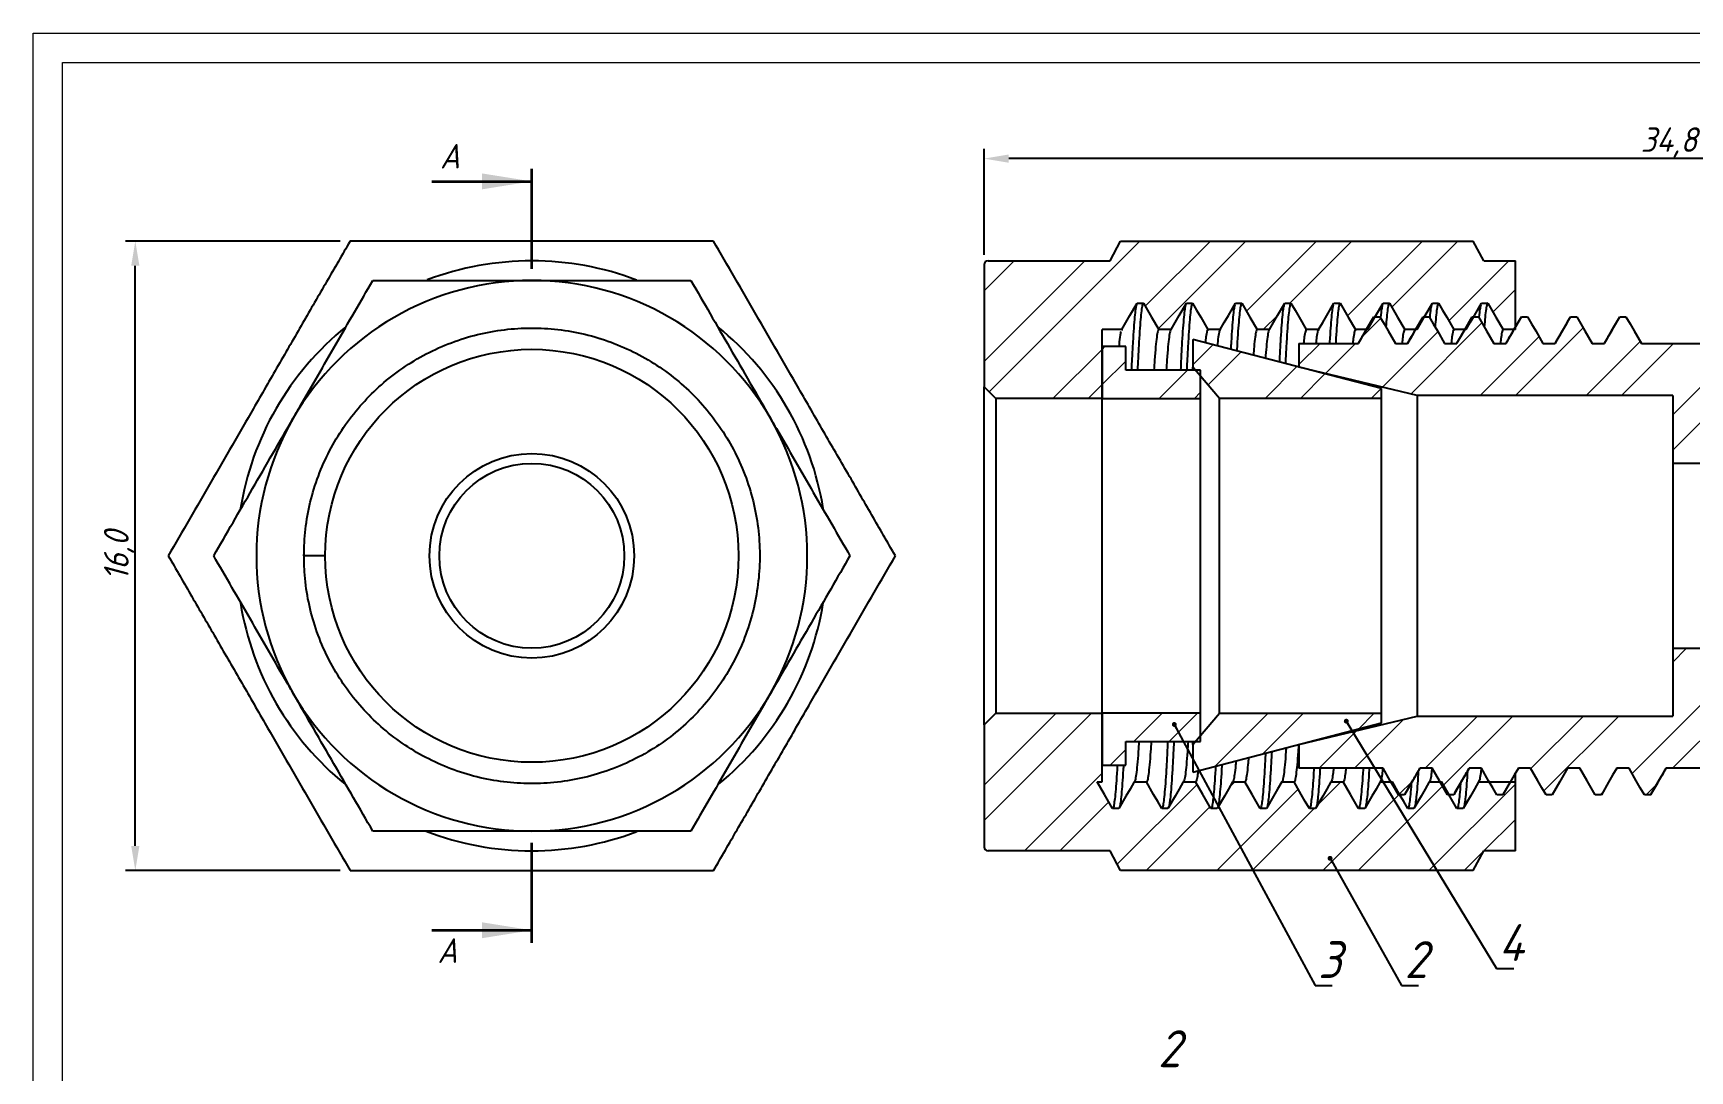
# Model space of a CAD drawing. Header units: millimetres. Extents: x 2776 to 2852, y 654 to 815.
# Drawn here: x 2775.76 to 2817.85, y 680.92 to 707.31 of the extents above; entities that cross this region are included whole.
import ezdxf

# ---------------------------------------------------------------- set-up
doc = ezdxf.new("R2010")
doc.units = ezdxf.units.MM
doc.linetypes.add('PHANTOM', pattern=[12.7, 6.35, -1.27, 1.27, -1.27, 1.27, -1.27])
doc.linetypes.add('SLD-Solid', pattern=[0])
doc.styles.add('GENISO', font='geniso.shx', dxfattribs={"oblique": 15})
doc.dimstyles.new('Scale', dxfattribs={"dimscale": 0.25, "dimtxt": 2.5, "dimasz": 2.5, "dimexe": 1, "dimexo": 1, "dimgap": 0.2, "dimtad": 1, "dimdec": 1, "dimzin": 0, "dimtxsty": 'GENISO', "dimcen": 2.5, "dimclrd": 1, "dimclre": 1, "dimclrt": 7, "dimadec": 0, "dimazin": 0, "dimtfac": 1, "dimtdec": 1, "dimtmove": 0, "dimatfit": 3, "dimfxl": 1, "dimtzin": 0, "dimlwd": -1, "dimlwe": -1, "dimarcsym": 0})
pattern_1 = [(45, (2775.9276, 648.0287), (-1.34704, 1.34704), []), (45, (2776.8256, 648.0287), (-1.34704, 1.34704), [])]

# ---------------------------------------------------------------- blocks, each defined once
blk = doc.blocks.new('*D17')
at = {"color": 1, "transparency": 16777216}
for p, q in [((2799.921, 701.669), (2799.921, 704.368)), ((2834.721, 699.519), (2834.721, 704.368)), ((2834.096, 704.118), (2800.546, 704.118))]:
    blk.add_line(p, q, dxfattribs=at)
for points in [[(2800.546, 704.222), (2800.546, 704.014), (2799.921, 704.118)], [(2834.096, 704.222), (2834.096, 704.014), (2834.721, 704.118)]]:
    blk.add_solid(points, dxfattribs=at)
at = {"layer": 'Defpoints', "color": 0, "transparency": 16777216}
for p in [(2799.921, 704.118), (2799.921, 701.419), (2834.721, 699.269)]:
    blk.add_point(p, dxfattribs=at)
at = {"color": 7, "transparency": 16777216, "insert": (2817.321, 704.528), "char_height": 0.625, "attachment_point": 5, "style": 'GENISO'}
blk.add_mtext('34,8', dxfattribs=at)
blk = doc.blocks.new('*D18')
at = {"color": 1, "transparency": 16777216}
for p, q in [((2783.561, 702.019), (2778.104, 702.019)), ((2778.354, 686.644), (2778.354, 701.394)), ((2783.561, 686.019), (2778.104, 686.019))]:
    blk.add_line(p, q, dxfattribs=at)
for points in [[(2778.25, 701.394), (2778.458, 701.394), (2778.354, 702.019)], [(2778.25, 686.644), (2778.458, 686.644), (2778.354, 686.019)]]:
    blk.add_solid(points, dxfattribs=at)
at = {"layer": 'Defpoints', "color": 0, "transparency": 16777216}
for p in [(2778.354, 702.019), (2783.811, 702.019), (2783.811, 686.019)]:
    blk.add_point(p, dxfattribs=at)
at = {"color": 7, "transparency": 16777216, "insert": (2777.944, 694.019), "char_height": 0.625, "attachment_point": 5, "rotation": 90, "style": 'GENISO'}
blk.add_mtext('16,0', dxfattribs=at)

msp = doc.modelspace()

# ---------------------------------------------------------------- hatches: boundary and pattern name
at = {"linetype": 'Continuous', "lineweight": 18}
h = msp.add_hatch(dxfattribs=at)
h.set_pattern_fill('ANSI32', color=256, scale=0.2, style=0)
h.set_pattern_definition(pattern_1)
edge = h.paths.add_edge_path(flags=0)
edge.add_line((2810.921, 699.769), (2811.311, 700.446))
edge.add_line((2811.311, 700.446), (2811.468, 700.446))
edge.add_line((2811.468, 700.446), (2811.858, 699.769))
edge.add_line((2811.858, 699.769), (2812.171, 699.769))
edge.add_line((2812.171, 699.769), (2812.561, 700.446))
edge.add_line((2812.561, 700.446), (2812.718, 700.446))
edge.add_line((2812.718, 700.446), (2813.108, 699.769))
edge.add_line((2813.108, 699.769), (2813.421, 699.769))
edge.add_line((2813.421, 699.769), (2813.421, 701.519))
edge.add_line((2813.421, 701.519), (2812.621, 701.519))
edge.add_line((2812.621, 701.519), (2812.35, 702.019))
edge.add_line((2812.35, 702.019), (2803.391, 702.019))
edge.add_line((2803.391, 702.019), (2803.121, 701.519))
edge.add_line((2803.121, 701.519), (2800.021, 701.519))
edge.add_arc((2800.021, 701.419), 0.1, 90, 180)
edge.add_line((2799.921, 701.419), (2799.921, 698.319))
edge.add_line((2799.921, 698.319), (2800.221, 698.019))
edge.add_line((2800.221, 698.019), (2802.921, 698.019))
edge.add_line((2802.921, 698.019), (2802.921, 699.769))
edge.add_line((2802.921, 699.769), (2803.421, 699.769))
edge.add_line((2803.421, 699.769), (2803.811, 700.446))
edge.add_line((2803.811, 700.446), (2803.968, 700.446))
edge.add_line((2803.968, 700.446), (2804.358, 699.769))
edge.add_line((2804.358, 699.769), (2804.671, 699.769))
edge.add_line((2804.671, 699.769), (2805.061, 700.446))
edge.add_line((2805.061, 700.446), (2805.218, 700.446))
edge.add_line((2805.218, 700.446), (2805.608, 699.769))
edge.add_line((2805.608, 699.769), (2805.921, 699.769))
edge.add_line((2805.921, 699.769), (2806.311, 700.446))
edge.add_line((2806.311, 700.446), (2806.468, 700.446))
edge.add_line((2806.468, 700.446), (2806.858, 699.769))
edge.add_line((2806.858, 699.769), (2807.171, 699.769))
edge.add_line((2807.171, 699.769), (2807.561, 700.446))
edge.add_line((2807.561, 700.446), (2807.718, 700.446))
edge.add_line((2807.718, 700.446), (2808.108, 699.769))
edge.add_line((2808.108, 699.769), (2808.421, 699.769))
edge.add_line((2808.421, 699.769), (2808.811, 700.446))
edge.add_line((2808.811, 700.446), (2808.968, 700.446))
edge.add_line((2808.968, 700.446), (2809.358, 699.769))
edge.add_line((2809.358, 699.769), (2809.671, 699.769))
edge.add_line((2809.671, 699.769), (2810.061, 700.446))
edge.add_line((2810.061, 700.446), (2810.218, 700.446))
edge.add_line((2810.218, 700.446), (2810.608, 699.769))
edge.add_line((2810.608, 699.769), (2810.921, 699.769))
h = msp.add_hatch(dxfattribs=at)
h.set_pattern_fill('ANSI32', color=256, scale=0.2, style=0)
h.set_pattern_definition(pattern_1)
h.paths.add_polyline_path([(2826.721, 699.269), (2825.221, 699.269), (2825.221, 701.019), (2818.921, 701.019), (2818.921, 699.419), (2816.621, 699.419), (2816.23, 700.096), (2816.074, 700.096), (2815.683, 699.419), (2815.371, 699.419), (2814.98, 700.096), (2814.824, 700.096), (2814.433, 699.419), (2814.121, 699.419), (2813.73, 700.096), (2813.574, 700.096), (2813.183, 699.419), (2812.871, 699.419), (2812.48, 700.096), (2812.324, 700.096), (2811.933, 699.419), (2811.621, 699.419), (2811.23, 700.096), (2811.074, 700.096), (2810.683, 699.419), (2810.371, 699.419), (2809.98, 700.096), (2809.824, 700.096), (2809.433, 699.419), (2807.921, 699.419), (2807.921, 698.819), (2810.921, 698.094), (2817.421, 698.094), (2817.421, 696.369), (2834.471, 696.369), (2834.721, 696.619), (2834.721, 699.269), (2834.471, 699.269), (2834.158, 699.81), (2834.033, 699.81), (2833.721, 699.269), (2833.471, 699.269), (2833.158, 699.81), (2833.033, 699.81), (2832.721, 699.269), (2832.471, 699.269), (2832.158, 699.81), (2832.033, 699.81), (2831.721, 699.269), (2831.471, 699.269), (2831.158, 699.81), (2831.033, 699.81), (2830.721, 699.269), (2830.471, 699.269), (2830.158, 699.81), (2830.033, 699.81), (2829.721, 699.269), (2829.471, 699.269), (2829.158, 699.81), (2829.033, 699.81), (2828.721, 699.269), (2828.471, 699.269), (2828.158, 699.81), (2828.033, 699.81), (2827.721, 699.269), (2827.471, 699.269), (2827.158, 699.81), (2827.033, 699.81)], flags=0)
h = msp.add_hatch(dxfattribs=at)
h.set_pattern_fill('ANSI32', color=256, scale=0.2, style=0)
h.set_pattern_definition(pattern_1)
h.paths.add_polyline_path([(2802.921, 699.339), (2802.921, 698.019), (2805.421, 698.019), (2805.421, 698.739), (2803.521, 698.739), (2803.521, 699.339)], flags=0)
h = msp.add_hatch(dxfattribs=at)
h.set_pattern_fill('ANSI32', color=256, scale=0.2, style=0)
h.set_pattern_definition(pattern_1)
h.paths.add_polyline_path([(2805.899, 698.019), (2810.021, 698.019), (2810.021, 698.269), (2805.221, 699.519), (2805.221, 698.813)], flags=0)
h = msp.add_hatch(dxfattribs=at)
h.set_pattern_fill('ANSI32', color=256, scale=0.2, style=0)
h.set_pattern_definition(pattern_1)
h.paths.add_polyline_path([(2818.921, 687.019), (2825.221, 687.019), (2825.221, 688.769), (2827.221, 688.769), (2827.533, 688.228), (2827.658, 688.228), (2827.971, 688.769), (2828.221, 688.769), (2828.533, 688.228), (2828.658, 688.228), (2828.971, 688.769), (2829.221, 688.769), (2829.533, 688.228), (2829.658, 688.228), (2829.971, 688.769), (2830.221, 688.769), (2830.533, 688.228), (2830.658, 688.228), (2830.971, 688.769), (2831.221, 688.769), (2831.533, 688.228), (2831.658, 688.228), (2831.971, 688.769), (2832.221, 688.769), (2832.533, 688.228), (2832.658, 688.228), (2832.971, 688.769), (2833.221, 688.769), (2833.533, 688.228), (2833.658, 688.228), (2833.971, 688.769), (2834.721, 688.769), (2834.721, 691.419), (2834.471, 691.669), (2817.421, 691.669), (2817.421, 689.944), (2810.921, 689.944), (2807.921, 689.219), (2807.921, 688.619), (2810.058, 688.619), (2810.449, 687.943), (2810.605, 687.943), (2810.996, 688.619), (2811.308, 688.619), (2811.699, 687.943), (2811.855, 687.943), (2812.246, 688.619), (2812.558, 688.619), (2812.949, 687.943), (2813.105, 687.943), (2813.496, 688.619), (2813.808, 688.619), (2814.199, 687.943), (2814.355, 687.943), (2814.746, 688.619), (2815.058, 688.619), (2815.449, 687.943), (2815.605, 687.943), (2815.996, 688.619), (2816.308, 688.619), (2816.699, 687.943), (2816.855, 687.943), (2817.246, 688.619), (2818.921, 688.619)], flags=0)
h = msp.add_hatch(dxfattribs=at)
h.set_pattern_fill('ANSI32', color=256, scale=0.2, style=0)
h.set_pattern_definition(pattern_1)
edge = h.paths.add_edge_path(flags=0)
edge.add_line((2810.843, 687.593), (2810.686, 687.593))
edge.add_line((2810.686, 687.593), (2810.296, 688.269))
edge.add_line((2810.296, 688.269), (2809.983, 688.269))
edge.add_line((2809.983, 688.269), (2809.593, 687.593))
edge.add_line((2809.593, 687.593), (2809.436, 687.593))
edge.add_line((2809.436, 687.593), (2809.046, 688.269))
edge.add_line((2809.046, 688.269), (2808.733, 688.269))
edge.add_line((2808.733, 688.269), (2808.343, 687.593))
edge.add_line((2808.343, 687.593), (2808.186, 687.593))
edge.add_line((2808.186, 687.593), (2807.796, 688.269))
edge.add_line((2807.796, 688.269), (2807.483, 688.269))
edge.add_line((2807.483, 688.269), (2807.093, 687.593))
edge.add_line((2807.093, 687.593), (2806.936, 687.593))
edge.add_line((2806.936, 687.593), (2806.546, 688.269))
edge.add_line((2806.546, 688.269), (2806.233, 688.269))
edge.add_line((2806.233, 688.269), (2805.843, 687.593))
edge.add_line((2805.843, 687.593), (2805.686, 687.593))
edge.add_line((2805.686, 687.593), (2805.296, 688.269))
edge.add_line((2805.296, 688.269), (2804.983, 688.269))
edge.add_line((2804.983, 688.269), (2804.593, 687.593))
edge.add_line((2804.593, 687.593), (2804.436, 687.593))
edge.add_line((2804.436, 687.593), (2804.046, 688.269))
edge.add_line((2804.046, 688.269), (2803.733, 688.269))
edge.add_line((2803.733, 688.269), (2803.343, 687.593))
edge.add_line((2803.343, 687.593), (2803.186, 687.593))
edge.add_line((2803.186, 687.593), (2802.796, 688.269))
edge.add_line((2802.796, 688.269), (2802.921, 688.269))
edge.add_line((2802.921, 688.269), (2802.921, 690.019))
edge.add_line((2802.921, 690.019), (2800.221, 690.019))
edge.add_line((2800.221, 690.019), (2799.921, 689.719))
edge.add_line((2799.921, 689.719), (2799.921, 686.619))
edge.add_arc((2800.021, 686.619), 0.1, 180, 270)
edge.add_line((2800.021, 686.519), (2803.121, 686.519))
edge.add_line((2803.121, 686.519), (2803.391, 686.019))
edge.add_line((2803.391, 686.019), (2812.35, 686.019))
edge.add_line((2812.35, 686.019), (2812.621, 686.519))
edge.add_line((2812.621, 686.519), (2813.421, 686.519))
edge.add_line((2813.421, 686.519), (2813.421, 688.269))
edge.add_line((2813.421, 688.269), (2812.483, 688.269))
edge.add_line((2812.483, 688.269), (2812.093, 687.593))
edge.add_line((2812.093, 687.593), (2811.936, 687.593))
edge.add_line((2811.936, 687.593), (2811.546, 688.269))
edge.add_line((2811.546, 688.269), (2811.233, 688.269))
edge.add_line((2811.233, 688.269), (2810.843, 687.593))
h = msp.add_hatch(dxfattribs=at)
h.set_pattern_fill('ANSI32', color=256, scale=0.2, style=0)
h.set_pattern_definition(pattern_1)
h.paths.add_polyline_path([(2805.421, 689.299), (2805.421, 690.019), (2802.921, 690.019), (2802.921, 688.699), (2803.521, 688.699), (2803.521, 689.299)], flags=0)
h = msp.add_hatch(dxfattribs=at)
h.set_pattern_fill('ANSI32', color=256, scale=0.2, style=0)
h.set_pattern_definition(pattern_1)
h.paths.add_polyline_path([(2805.221, 688.519), (2810.021, 689.769), (2810.021, 690.019), (2805.899, 690.019), (2805.221, 689.226)], flags=0)

# ---------------------------------------------------------------- linework, layer by layer
at = {"linetype": 'PHANTOM', "lineweight": 35}
for p, q in [((2788.429, 701.317), (2788.429, 703.857)), ((2788.429, 684.182), (2788.429, 686.723))]:
    msp.add_line(p, q, dxfattribs=at)
at = {"linetype": 'Continuous', "lineweight": 35}
for p, q in [((2785.889, 703.539), (2788.429, 703.539)), ((2785.889, 684.499), (2788.429, 684.499))]:
    msp.add_line(p, q, dxfattribs=at)
at = {"linetype": 'Continuous', "lineweight": 25}
for p, q in [((2803.121, 701.519), (2803.391, 702.019)), ((2803.391, 702.019), (2812.35, 702.019)), ((2812.621, 701.519), (2812.35, 702.019)), ((2799.921, 701.419), (2799.921, 698.319)), ((2800.021, 701.519), (2803.121, 701.519)), ((2812.621, 701.519), (2813.421, 701.519)), ((2813.421, 699.769), (2813.421, 701.519)), ((2803.811, 700.446), (2803.968, 700.446)), ((2805.061, 700.446), (2805.218, 700.446)), ((2806.311, 700.446), (2806.468, 700.446)), ((2807.561, 700.446), (2807.718, 700.446)), ((2808.811, 700.446), (2808.968, 700.446)), ((2809.824, 700.096), (2809.98, 700.096)), ((2810.061, 700.446), (2810.218, 700.446)), ((2811.074, 700.096), (2811.23, 700.096)), ((2811.311, 700.446), (2811.468, 700.446)), ((2812.324, 700.096), (2812.48, 700.096)), ((2812.561, 700.446), (2812.718, 700.446)), ((2813.564, 700.087), (2813.421, 699.84)), ((2813.564, 700.086), (2813.574, 700.096)), ((2813.574, 700.096), (2813.73, 700.096)), ((2814.824, 700.096), (2814.98, 700.096)), ((2816.064, 700.081), (2816.074, 700.096)), ((2816.074, 700.096), (2816.23, 700.096)), ((2803.421, 699.769), (2802.921, 699.769)), ((2802.921, 698.019), (2802.921, 699.769)), ((2803.421, 699.769), (2803.41, 699.748)), ((2804.671, 699.769), (2804.358, 699.769)), ((2805.921, 699.769), (2805.608, 699.769)), ((2807.171, 699.769), (2806.858, 699.769)), ((2808.421, 699.769), (2808.108, 699.769)), ((2809.671, 699.769), (2809.358, 699.769)), ((2810.921, 699.769), (2810.608, 699.769)), ((2812.171, 699.769), (2811.858, 699.769)), ((2813.421, 699.769), (2813.108, 699.769)), ((2790.153, 699.544), (2790.219, 699.527)), ((2803.521, 699.339), (2802.921, 699.339)), ((2802.921, 699.339), (2802.921, 698.019)), ((2803.521, 698.739), (2803.521, 699.339)), ((2810.021, 698.269), (2805.221, 699.519)), ((2805.221, 699.519), (2805.221, 698.813)), ((2807.921, 699.419), (2807.921, 698.819)), ((2807.921, 699.419), (2809.433, 699.419)), ((2810.371, 699.419), (2810.683, 699.419)), ((2811.621, 699.419), (2811.933, 699.419)), ((2812.871, 699.419), (2813.183, 699.419)), ((2814.121, 699.419), (2814.433, 699.419)), ((2815.371, 699.419), (2815.683, 699.419)), ((2816.621, 699.419), (2818.921, 699.419)), ((2805.899, 698.019), (2805.221, 698.813)), ((2805.221, 698.739), (2805.221, 698.813)), ((2810.921, 698.094), (2807.921, 698.819)), ((2807.921, 698.819), (2807.921, 698.816)), ((2805.421, 698.739), (2803.521, 698.739)), ((2805.421, 698.019), (2805.421, 698.739)), ((2799.921, 698.319), (2800.221, 698.019)), ((2799.921, 689.719), (2799.921, 698.319)), ((2802.921, 698.019), (2800.221, 698.019)), ((2800.221, 698.019), (2800.221, 690.019)), ((2802.921, 698.019), (2805.421, 698.019)), ((2802.921, 690.019), (2802.921, 698.019)), ((2805.421, 690.019), (2805.421, 698.019)), ((2805.899, 690.019), (2805.899, 698.019)), ((2810.021, 698.019), (2805.899, 698.019)), ((2810.021, 698.019), (2810.021, 698.269)), ((2810.021, 690.019), (2810.021, 698.019)), ((2817.421, 698.094), (2810.921, 698.094)), ((2810.921, 698.094), (2810.921, 689.944)), ((2817.421, 698.094), (2817.421, 696.369)), ((2834.471, 696.369), (2817.421, 696.369)), ((2817.421, 696.369), (2817.421, 691.669)), ((2783.179, 694.019), (2782.638, 694.019)), ((2817.421, 691.669), (2817.421, 689.944)), ((2817.421, 691.669), (2834.471, 691.669)), ((2800.221, 690.019), (2799.921, 689.719)), ((2800.221, 690.019), (2802.921, 690.019)), ((2805.421, 690.019), (2802.921, 690.019)), ((2802.921, 690.019), (2802.921, 688.699)), ((2802.921, 688.269), (2802.921, 690.019)), ((2805.221, 689.226), (2805.899, 690.019)), ((2805.421, 689.299), (2805.421, 690.019)), ((2805.899, 690.019), (2810.021, 690.019)), ((2810.021, 689.769), (2810.021, 690.019)), ((2799.921, 689.719), (2799.921, 686.619)), ((2805.221, 688.519), (2810.021, 689.769)), ((2807.921, 689.219), (2810.921, 689.944)), ((2810.921, 689.944), (2817.421, 689.944)), ((2803.521, 689.299), (2805.421, 689.299)), ((2803.521, 688.699), (2803.521, 689.299)), ((2805.221, 689.226), (2805.221, 689.299)), ((2805.221, 689.226), (2805.221, 688.519)), ((2807.921, 689.222), (2807.921, 689.219)), ((2807.921, 689.219), (2807.921, 688.619)), ((2802.921, 688.699), (2803.521, 688.699)), ((2810.058, 688.619), (2807.921, 688.619)), ((2811.308, 688.619), (2810.996, 688.619)), ((2812.558, 688.619), (2812.246, 688.619)), ((2813.421, 688.269), (2813.421, 688.489)), ((2813.808, 688.619), (2813.496, 688.619)), ((2815.058, 688.619), (2814.746, 688.619)), ((2816.308, 688.619), (2815.996, 688.619)), ((2818.921, 688.619), (2817.246, 688.619)), ((2802.796, 688.269), (2802.921, 688.269)), ((2803.733, 688.269), (2804.046, 688.269)), ((2804.983, 688.269), (2805.296, 688.269)), ((2806.233, 688.269), (2806.546, 688.269)), ((2807.483, 688.269), (2807.796, 688.269)), ((2808.733, 688.269), (2809.046, 688.269)), ((2809.983, 688.269), (2810.296, 688.269)), ((2810.605, 687.943), (2810.449, 687.943)), ((2811.233, 688.269), (2811.546, 688.269)), ((2811.855, 687.943), (2811.699, 687.943)), ((2812.483, 688.269), (2813.421, 688.269)), ((2813.105, 687.943), (2812.949, 687.943)), ((2813.421, 686.519), (2813.421, 688.269)), ((2814.355, 687.943), (2814.199, 687.943)), ((2815.605, 687.943), (2815.449, 687.943)), ((2815.605, 687.943), (2815.628, 687.988)), ((2816.855, 687.943), (2816.699, 687.943)), ((2816.855, 687.943), (2816.865, 687.952)), ((2803.343, 687.593), (2803.186, 687.593)), ((2804.593, 687.593), (2804.436, 687.593)), ((2805.843, 687.593), (2805.686, 687.593)), ((2807.093, 687.593), (2806.936, 687.593)), ((2808.343, 687.593), (2808.186, 687.593)), ((2809.593, 687.593), (2809.436, 687.593)), ((2810.843, 687.593), (2810.686, 687.593)), ((2812.093, 687.593), (2811.936, 687.593)), ((2803.121, 686.519), (2800.021, 686.519)), ((2803.391, 686.019), (2803.121, 686.519)), ((2812.35, 686.019), (2812.621, 686.519)), ((2813.421, 686.519), (2812.621, 686.519)), ((2812.35, 686.019), (2803.391, 686.019))]:
    msp.add_line(p, q, dxfattribs=at)
at = {"linetype": 'SLD-Solid', "lineweight": 15}
for points in [[(2775.757, 707.309), (2852.216, 707.309), (2852.216, 653.9), (2775.757, 653.9)], [(2776.507, 706.559), (2851.466, 706.559), (2851.466, 654.65), (2776.507, 654.65)]]:
    msp.add_lwpolyline(points, close=True, dxfattribs=at)
at = {"linetype": 'Continuous', "lineweight": 25, "flags": 128}
for points in [[(2803.421, 699.769), (2803.525, 699.949), (2803.628, 700.129), (2803.811, 700.446)], [(2803.968, 700.446), (2804.071, 700.266), (2804.175, 700.086), (2804.358, 699.769)], [(2804.671, 699.769), (2804.775, 699.949), (2804.878, 700.129), (2805.061, 700.446)], [(2805.218, 700.446), (2805.321, 700.266), (2805.425, 700.086), (2805.608, 699.769)], [(2805.921, 699.769), (2806.025, 699.949), (2806.128, 700.129), (2806.311, 700.446)], [(2806.468, 700.446), (2806.571, 700.266), (2806.675, 700.086), (2806.858, 699.769)], [(2807.171, 699.769), (2807.275, 699.949), (2807.378, 700.129), (2807.561, 700.446)], [(2807.718, 700.446), (2807.821, 700.266), (2807.925, 700.086), (2808.108, 699.769)], [(2808.421, 699.769), (2808.525, 699.949), (2808.628, 700.129), (2808.811, 700.446)], [(2808.968, 700.446), (2809.071, 700.266), (2809.175, 700.086), (2809.358, 699.769)], [(2809.433, 699.419), (2809.537, 699.599), (2809.641, 699.779), (2809.824, 700.096)], [(2809.671, 699.769), (2809.775, 699.949), (2809.878, 700.129), (2810.061, 700.446)], [(2809.98, 700.096), (2810.084, 699.916), (2810.188, 699.736), (2810.371, 699.419)], [(2810.218, 700.446), (2810.321, 700.266), (2810.425, 700.086), (2810.608, 699.769)], [(2810.683, 699.419), (2810.787, 699.599), (2810.891, 699.779), (2811.074, 700.096)], [(2810.921, 699.769), (2811.025, 699.949), (2811.128, 700.129), (2811.311, 700.446)], [(2811.23, 700.096), (2811.334, 699.916), (2811.438, 699.736), (2811.621, 699.419)], [(2811.468, 700.446), (2811.571, 700.266), (2811.675, 700.086), (2811.858, 699.769)], [(2811.933, 699.419), (2812.037, 699.599), (2812.141, 699.779), (2812.324, 700.096)], [(2812.171, 699.769), (2812.275, 699.949), (2812.378, 700.129), (2812.561, 700.446)], [(2812.48, 700.096), (2812.584, 699.916), (2812.688, 699.736), (2812.871, 699.419)], [(2812.718, 700.446), (2812.821, 700.266), (2812.925, 700.086), (2813.108, 699.769)], [(2813.183, 699.419), (2813.287, 699.599), (2813.391, 699.779), (2813.574, 700.096)], [(2813.73, 700.096), (2813.834, 699.916), (2813.938, 699.736), (2814.121, 699.419)], [(2814.433, 699.419), (2814.537, 699.599), (2814.641, 699.779), (2814.824, 700.096)], [(2814.98, 700.096), (2815.084, 699.916), (2815.188, 699.736), (2815.371, 699.419)], [(2815.683, 699.419), (2815.787, 699.599), (2815.891, 699.779), (2816.074, 700.096)], [(2816.23, 700.096), (2816.334, 699.916), (2816.438, 699.736), (2816.621, 699.419)], [(2810.449, 687.943), (2810.345, 688.122), (2810.241, 688.302), (2810.058, 688.619)], [(2810.996, 688.619), (2810.892, 688.439), (2810.788, 688.26), (2810.605, 687.943)], [(2811.699, 687.943), (2811.595, 688.122), (2811.491, 688.302), (2811.308, 688.619)], [(2812.246, 688.619), (2812.142, 688.439), (2812.038, 688.26), (2811.855, 687.943)], [(2812.949, 687.943), (2812.845, 688.122), (2812.741, 688.302), (2812.558, 688.619)], [(2813.496, 688.619), (2813.392, 688.439), (2813.288, 688.26), (2813.105, 687.943)], [(2814.199, 687.943), (2814.095, 688.122), (2813.991, 688.302), (2813.808, 688.619)], [(2814.746, 688.619), (2814.642, 688.439), (2814.538, 688.26), (2814.355, 687.943)], [(2815.449, 687.943), (2815.345, 688.122), (2815.241, 688.302), (2815.058, 688.619)], [(2815.996, 688.619), (2815.892, 688.439), (2815.788, 688.26), (2815.605, 687.943)], [(2816.699, 687.943), (2816.595, 688.122), (2816.491, 688.302), (2816.308, 688.619)], [(2817.246, 688.619), (2817.142, 688.439), (2817.038, 688.26), (2816.855, 687.943)], [(2803.186, 687.593), (2803.083, 687.772), (2802.979, 687.952), (2802.796, 688.269)], [(2803.733, 688.269), (2803.63, 688.089), (2803.526, 687.91), (2803.343, 687.593)], [(2804.436, 687.593), (2804.333, 687.772), (2804.229, 687.952), (2804.046, 688.269)], [(2804.983, 688.269), (2804.88, 688.089), (2804.776, 687.91), (2804.593, 687.593)], [(2805.686, 687.593), (2805.583, 687.772), (2805.479, 687.952), (2805.296, 688.269)], [(2806.233, 688.269), (2806.13, 688.089), (2806.026, 687.91), (2805.843, 687.593)], [(2806.936, 687.593), (2806.833, 687.772), (2806.729, 687.952), (2806.546, 688.269)], [(2807.483, 688.269), (2807.38, 688.089), (2807.276, 687.91), (2807.093, 687.593)], [(2808.186, 687.593), (2808.083, 687.772), (2807.979, 687.952), (2807.796, 688.269)], [(2808.733, 688.269), (2808.63, 688.089), (2808.526, 687.91), (2808.343, 687.593)], [(2809.436, 687.593), (2809.333, 687.772), (2809.229, 687.952), (2809.046, 688.269)], [(2809.983, 688.269), (2809.88, 688.089), (2809.776, 687.91), (2809.593, 687.593)], [(2810.686, 687.593), (2810.583, 687.772), (2810.479, 687.952), (2810.296, 688.269)], [(2811.233, 688.269), (2811.13, 688.089), (2811.026, 687.91), (2810.843, 687.593)], [(2811.936, 687.593), (2811.833, 687.772), (2811.729, 687.952), (2811.546, 688.269)], [(2812.483, 688.269), (2812.38, 688.089), (2812.276, 687.91), (2812.093, 687.593)]]:
    msp.add_lwpolyline(points, dxfattribs=at)
at = {"linetype": 'Continuous', "lineweight": 25}
for radius in [5.25, 2.6, 2.35]:
    msp.add_circle((2788.429, 694.019), radius, dxfattribs=at)
for centre, radius, start, end in [((2788.429, 694.019), 7.5, 69.2, 110.7498), ((2800.021, 701.419), 0.1, 90, 180), ((2788.429, 694.019), 7, 90, 150), ((2788.429, 694.019), 7, 30, 90), ((2788.429, 694.019), 7.5, 129.0687, 171.0254), ((2788.429, 694.019), 7.5, 9.2014, 50.9022), ((2788.429, 694.019), 7, 150, 210), ((2788.429, 694.019), 7, 330, 30), ((2788.429, 694.019), 7.5, 189.2486, 230.7705), ((2788.429, 694.019), 7.5, 309.2333, 350.8492), ((2788.429, 694.019), 7, 210, 270), ((2788.429, 694.019), 7, 270, 330), ((2788.429, 694.019), 7.5, 249.0352, 290.8482), ((2800.021, 686.619), 0.1, 180, 270)]:
    msp.add_arc(centre, radius, start, end, dxfattribs=at)
for points, knots in [([(2783.811, 702.019), (2783.612, 701.675), (2783.214, 700.986), (2782.604, 699.93), (2781.984, 698.855), (2781.384, 697.816), (2780.812, 696.825), (2780.269, 695.885), (2779.728, 694.947), (2779.371, 694.329), (2779.192, 694.019)], [0, 0, 0, 0, 0.131309, 0.263069, 0.396695, 0.531196, 0.647159, 0.763693, 0.881668, 1, 1, 1, 1]), ([(2793.048, 702.019), (2792.772, 702.019), (2792.219, 702.019), (2791.378, 702.019), (2790.527, 702.019), (2789.571, 702.019), (2788.51, 702.019), (2787.341, 702.019), (2786.17, 702.019), (2784.987, 702.019), (2784.207, 702.019), (2783.811, 702.019)], [0, 0, 0, 0, 0.09154, 0.183073, 0.275323, 0.367566, 0.491445, 0.615323, 0.742046, 0.868797, 1, 1, 1, 1]), ([(2797.667, 694.019), (2797.468, 694.363), (2797.071, 695.052), (2796.461, 696.108), (2795.84, 697.183), (2795.24, 698.222), (2794.668, 699.213), (2794.125, 700.153), (2793.584, 701.091), (2793.227, 701.709), (2793.048, 702.019)], [0, 0, 0, 0, 0.131309, 0.263069, 0.396695, 0.531196, 0.647159, 0.763693, 0.881668, 1, 1, 1, 1]), ([(2782.367, 697.519), (2782.419, 697.608), (2782.626, 697.968), (2782.991, 698.599), (2783.459, 699.411), (2783.926, 700.22), (2784.234, 700.752), (2784.388, 701.019)], [0, 0, 0, 0, 0.074988, 0.303354, 0.533056, 0.766117, 1, 1, 1, 1]), ([(2784.388, 701.019), (2784.625, 701.019), (2785.101, 701.019), (2785.826, 701.019), (2786.561, 701.019), (2787.429, 701.019), (2788.054, 701.019), (2788.429, 701.019)], [0, 0, 0, 0, 0.180583, 0.361479, 0.543586, 0.726243, 1, 1, 1, 1]), ([(2788.429, 701.019), (2788.681, 701.019), (2789.186, 701.019), (2789.943, 701.019), (2790.698, 701.019), (2791.545, 701.019), (2792.131, 701.019), (2792.471, 701.019)], [0, 0, 0, 0, 0.183856, 0.368457, 0.555085, 0.742276, 1, 1, 1, 1]), ([(2792.471, 701.019), (2792.634, 700.737), (2792.96, 700.173), (2793.461, 699.305), (2793.972, 698.419), (2794.318, 697.82), (2794.492, 697.519)], [0, 0, 0, 0, 0.2470671, 0.4950148, 0.746633, 1, 1, 1, 1]), ([(2803.802, 700.427), (2803.798, 700.422), (2803.787, 700.408), (2803.768, 700.297), (2803.745, 700.1), (2803.722, 699.82), (2803.699, 699.466), (2803.679, 699.105), (2803.668, 698.84), (2803.663, 698.739)], [0, 0, 0, 0, 0.084572, 0.246567, 0.410127, 0.574214, 0.737773, 0.899769, 1, 1, 1, 1]), ([(2803.968, 700.446), (2803.961, 700.438), (2803.947, 700.423), (2803.924, 700.299), (2803.901, 700.099), (2803.878, 699.82), (2803.855, 699.466), (2803.835, 699.105), (2803.824, 698.84), (2803.819, 698.739)], [0, 0, 0, 0, 0.148346, 0.299055, 0.45122, 0.603877, 0.756041, 0.906752, 1, 1, 1, 1]), ([(2805.039, 700.398), (2805.032, 700.366), (2805.017, 700.299), (2804.995, 700.098), (2804.972, 699.821), (2804.949, 699.466), (2804.929, 699.105), (2804.918, 698.84), (2804.913, 698.739)], [0, 0, 0, 0, 0.16667, 0.347574, 0.529062, 0.709966, 0.88914, 1, 1, 1, 1]), ([(2805.218, 700.446), (2805.211, 700.438), (2805.197, 700.423), (2805.174, 700.299), (2805.151, 700.099), (2805.128, 699.82), (2805.105, 699.466), (2805.085, 699.105), (2805.074, 698.84), (2805.069, 698.739)], [0, 0, 0, 0, 0.1483456, 0.2990554, 0.4512203, 0.6038766, 0.7560415, 0.9067516, 1, 1, 1, 1]), ([(2806.289, 700.398), (2806.282, 700.366), (2806.267, 700.299), (2806.245, 700.099), (2806.222, 699.818), (2806.203, 699.538), (2806.192, 699.331), (2806.189, 699.267)], [0, 0, 0, 0, 0.210886, 0.439783, 0.669419, 0.898316, 1, 1, 1, 1]), ([(2806.468, 700.446), (2806.461, 700.438), (2806.447, 700.423), (2806.424, 700.299), (2806.401, 700.1), (2806.378, 699.818), (2806.358, 699.527), (2806.347, 699.305), (2806.343, 699.227)], [0, 0, 0, 0, 0.177001, 0.356822, 0.53838, 0.720524, 0.902082, 1, 1, 1, 1]), ([(2807.539, 700.398), (2807.532, 700.366), (2807.517, 700.299), (2807.495, 700.098), (2807.472, 699.821), (2807.449, 699.464), (2807.432, 699.168), (2807.424, 698.976), (2807.422, 698.946)], [0, 0, 0, 0, 0.180582, 0.376587, 0.573225, 0.769229, 0.96336, 1, 1, 1, 1]), ([(2807.718, 700.446), (2807.711, 700.438), (2807.697, 700.423), (2807.674, 700.299), (2807.651, 700.099), (2807.628, 699.821), (2807.605, 699.464), (2807.588, 699.156), (2807.579, 698.95), (2807.577, 698.906)], [0, 0, 0, 0, 0.156515, 0.315523, 0.476068, 0.63713, 0.797674, 0.956684, 1, 1, 1, 1]), ([(2808.789, 700.398), (2808.782, 700.366), (2808.767, 700.299), (2808.745, 700.099), (2808.722, 699.816), (2808.706, 699.584), (2808.698, 699.431), (2808.697, 699.419)], [0, 0, 0, 0, 0.229841, 0.479312, 0.729588, 0.979059, 1, 1, 1, 1]), ([(2808.968, 700.446), (2808.961, 700.438), (2808.947, 700.423), (2808.924, 700.299), (2808.901, 700.101), (2808.878, 699.815), (2808.862, 699.584), (2808.854, 699.431), (2808.853, 699.419)], [0, 0, 0, 0, 0.192954, 0.388982, 0.586904, 0.785464, 0.983386, 1, 1, 1, 1]), ([(2810.039, 700.398), (2810.032, 700.365), (2810.017, 700.295), (2810.002, 700.175), (2809.994, 700.077), (2809.994, 700.072)], [0, 0, 0, 0, 0.467025, 0.973935, 1, 1, 1, 1]), ([(2810.218, 700.446), (2810.211, 700.438), (2810.197, 700.423), (2810.174, 700.298), (2810.152, 700.11), (2810.137, 699.924), (2810.13, 699.836)], [0, 0, 0, 0, 0.252133, 0.508284, 0.766908, 1, 1, 1, 1]), ([(2811.289, 700.398), (2811.282, 700.365), (2811.267, 700.295), (2811.252, 700.175), (2811.244, 700.077), (2811.244, 700.072)], [0, 0, 0, 0, 0.4670248, 0.9739351, 1, 1, 1, 1]), ([(2811.468, 700.446), (2811.461, 700.438), (2811.447, 700.423), (2811.424, 700.298), (2811.402, 700.11), (2811.387, 699.924), (2811.38, 699.836)], [0, 0, 0, 0, 0.252133, 0.508284, 0.766908, 1, 1, 1, 1]), ([(2812.539, 700.398), (2812.532, 700.365), (2812.517, 700.295), (2812.502, 700.175), (2812.494, 700.077), (2812.494, 700.072)], [0, 0, 0, 0, 0.467025, 0.973935, 1, 1, 1, 1]), ([(2812.718, 700.446), (2812.711, 700.438), (2812.697, 700.423), (2812.674, 700.298), (2812.652, 700.11), (2812.637, 699.924), (2812.63, 699.836)], [0, 0, 0, 0, 0.252133, 0.508284, 0.766908, 1, 1, 1, 1]), ([(2814.814, 700.087), (2814.748, 699.974), (2814.62, 699.751), (2814.491, 699.529), (2814.428, 699.419)], [0, 0, 0, 0, 0.507547, 1, 1, 1, 1]), ([(2816.064, 700.087), (2815.998, 699.974), (2815.87, 699.751), (2815.741, 699.529), (2815.678, 699.419)], [0, 0, 0, 0, 0.507547, 1, 1, 1, 1]), ([(2782.638, 694.019), (2782.646, 694.246), (2782.661, 694.704), (2782.788, 695.385), (2782.992, 696.053), (2783.277, 696.693), (2783.634, 697.291), (2784.056, 697.835), (2784.536, 698.324), (2785.072, 698.755), (2785.663, 699.123), (2786.297, 699.419), (2786.961, 699.636), (2787.642, 699.77), (2788.326, 699.823), (2789.012, 699.795), (2789.694, 699.685), (2790.364, 699.492), (2791.009, 699.22), (2791.614, 698.873), (2792.167, 698.46), (2792.665, 697.989), (2793.104, 697.46), (2793.482, 696.878), (2793.789, 696.249), (2794.019, 695.588), (2794.166, 694.91), (2794.23, 694.225), (2794.214, 693.54), (2794.117, 692.857), (2793.937, 692.184), (2793.676, 691.534), (2793.34, 690.922), (2792.936, 690.361), (2792.473, 689.855), (2791.954, 689.406), (2791.379, 689.019), (2790.756, 688.701), (2790.1, 688.459), (2789.422, 688.3), (2788.739, 688.223), (2788.053, 688.227), (2787.37, 688.312), (2786.694, 688.479), (2786.04, 688.728), (2785.422, 689.054), (2784.852, 689.448), (2784.338, 689.902), (2783.88, 690.413), (2783.483, 690.98), (2783.154, 691.596), (2782.9, 692.248), (2782.73, 692.923), (2782.64, 693.562), (2782.644, 693.972), (2782.646, 694.153)], [0, 0, 0, 0, 0.018652, 0.037613, 0.056752, 0.075932, 0.095011, 0.113857, 0.132419, 0.151217, 0.17027, 0.189444, 0.208598, 0.227594, 0.246301, 0.264906, 0.283828, 0.302949, 0.322131, 0.341235, 0.360124, 0.378702, 0.397452, 0.416475, 0.435639, 0.454805, 0.473833, 0.492592, 0.511166, 0.530048, 0.549147, 0.568329, 0.587454, 0.606383, 0.624995, 0.643693, 0.662683, 0.681835, 0.701009, 0.720067, 0.738874, 0.757435, 0.776272, 0.795347, 0.814526, 0.833668, 0.852635, 0.871297, 0.88994, 0.908895, 0.928031, 0.947211, 0.966295, 0.985148, 1, 1, 1, 1]), ([(2803.397, 699.723), (2803.397, 699.722), (2803.388, 699.706), (2803.37, 699.591), (2803.352, 699.422), (2803.344, 699.339)], [0, 0, 0, 0, 0.016778, 0.514115, 1, 1, 1, 1]), ([(2804.358, 699.769), (2804.35, 699.76), (2804.334, 699.741), (2804.307, 699.59), (2804.28, 699.345), (2804.257, 699.061), (2804.243, 698.827), (2804.237, 698.739)], [0, 0, 0, 0, 0.213296, 0.430303, 0.649214, 0.868126, 1, 1, 1, 1]), ([(2804.671, 699.769), (2804.663, 699.76), (2804.646, 699.741), (2804.62, 699.59), (2804.593, 699.345), (2804.569, 699.061), (2804.555, 698.827), (2804.55, 698.739)], [0, 0, 0, 0, 0.213296, 0.430303, 0.649214, 0.868126, 1, 1, 1, 1]), ([(2805.608, 699.769), (2805.6, 699.759), (2805.584, 699.739), (2805.561, 699.62), (2805.547, 699.485), (2805.542, 699.436)], [0, 0, 0, 0, 0.3837662, 0.7742102, 1, 1, 1, 1]), ([(2805.921, 699.769), (2805.913, 699.759), (2805.896, 699.74), (2805.871, 699.6), (2805.854, 699.435), (2805.846, 699.356)], [0, 0, 0, 0, 0.340313, 0.686548, 1, 1, 1, 1]), ([(2806.858, 699.769), (2806.85, 699.76), (2806.834, 699.742), (2806.807, 699.587), (2806.784, 699.384), (2806.769, 699.192), (2806.763, 699.117)], [0, 0, 0, 0, 0.270619, 0.545946, 0.82369, 1, 1, 1, 1]), ([(2807.171, 699.769), (2807.163, 699.76), (2807.146, 699.742), (2807.12, 699.588), (2807.094, 699.363), (2807.077, 699.141), (2807.069, 699.038)], [0, 0, 0, 0, 0.253936, 0.51229, 0.772911, 1, 1, 1, 1]), ([(2808.108, 699.769), (2808.1, 699.759), (2808.084, 699.739), (2808.06, 699.616), (2808.046, 699.474), (2808.04, 699.419)], [0, 0, 0, 0, 0.373847, 0.754199, 1, 1, 1, 1]), ([(2808.421, 699.769), (2808.413, 699.759), (2808.396, 699.739), (2808.373, 699.616), (2808.358, 699.474), (2808.352, 699.419)], [0, 0, 0, 0, 0.373847, 0.754199, 1, 1, 1, 1]), ([(2809.358, 699.769), (2809.35, 699.759), (2809.334, 699.739), (2809.31, 699.616), (2809.296, 699.474), (2809.29, 699.419)], [0, 0, 0, 0, 0.373847, 0.754199, 1, 1, 1, 1]), ([(2809.624, 699.76), (2809.622, 699.756), (2809.557, 699.642), (2809.491, 699.529), (2809.428, 699.419)], [0, 0, 0, 0, 0.034446, 1, 1, 1, 1]), ([(2810.608, 699.769), (2810.6, 699.759), (2810.584, 699.739), (2810.56, 699.616), (2810.546, 699.474), (2810.54, 699.419)], [0, 0, 0, 0, 0.373847, 0.754199, 1, 1, 1, 1]), ([(2810.874, 699.76), (2810.872, 699.756), (2810.807, 699.642), (2810.741, 699.529), (2810.678, 699.419)], [0, 0, 0, 0, 0.034446, 1, 1, 1, 1]), ([(2811.858, 699.769), (2811.85, 699.759), (2811.834, 699.739), (2811.81, 699.616), (2811.796, 699.474), (2811.79, 699.419)], [0, 0, 0, 0, 0.3738468, 0.7541988, 1, 1, 1, 1]), ([(2812.124, 699.76), (2812.122, 699.756), (2812.057, 699.642), (2811.991, 699.529), (2811.928, 699.419)], [0, 0, 0, 0, 0.034446, 1, 1, 1, 1]), ([(2813.108, 699.769), (2813.1, 699.759), (2813.084, 699.739), (2813.06, 699.616), (2813.046, 699.474), (2813.04, 699.419)], [0, 0, 0, 0, 0.3738468, 0.7541988, 1, 1, 1, 1]), ([(2813.374, 699.76), (2813.372, 699.756), (2813.307, 699.642), (2813.241, 699.529), (2813.178, 699.419)], [0, 0, 0, 0, 0.034447, 1, 1, 1, 1]), ([(2780.346, 694.019), (2780.509, 694.301), (2780.835, 694.866), (2781.336, 695.734), (2781.848, 696.62), (2782.194, 697.219), (2782.367, 697.519)], [0, 0, 0, 0, 0.247067, 0.495015, 0.746633, 1, 1, 1, 1]), ([(2794.492, 697.519), (2794.543, 697.43), (2794.751, 697.07), (2795.115, 696.439), (2795.584, 695.627), (2796.051, 694.818), (2796.358, 694.286), (2796.512, 694.019)], [0, 0, 0, 0, 0.074988, 0.303354, 0.533056, 0.766118, 1, 1, 1, 1]), ([(2779.192, 694.019), (2779.39, 693.675), (2779.788, 692.986), (2780.398, 691.93), (2781.019, 690.855), (2781.618, 689.816), (2782.191, 688.825), (2782.733, 687.885), (2783.275, 686.947), (2783.632, 686.329), (2783.811, 686.019)], [0, 0, 0, 0, 0.131309, 0.263069, 0.396695, 0.531196, 0.647159, 0.763693, 0.881668, 1, 1, 1, 1]), ([(2782.367, 690.519), (2782.316, 690.608), (2782.108, 690.968), (2781.744, 691.599), (2781.275, 692.411), (2780.808, 693.22), (2780.5, 693.752), (2780.346, 694.019)], [0, 0, 0, 0, 0.074988, 0.303354, 0.533056, 0.766117, 1, 1, 1, 1]), ([(2793.048, 686.019), (2793.247, 686.363), (2793.644, 687.052), (2794.254, 688.108), (2794.875, 689.183), (2795.475, 690.222), (2796.047, 691.213), (2796.59, 692.153), (2797.131, 693.091), (2797.488, 693.709), (2797.667, 694.019)], [0, 0, 0, 0, 0.131309, 0.263069, 0.396695, 0.531196, 0.647159, 0.763693, 0.881668, 1, 1, 1, 1]), ([(2796.512, 694.019), (2796.35, 693.737), (2796.024, 693.173), (2795.522, 692.305), (2795.011, 691.419), (2794.665, 690.82), (2794.492, 690.519)], [0, 0, 0, 0, 0.247067, 0.495015, 0.746634, 1, 1, 1, 1]), ([(2784.388, 687.019), (2784.225, 687.301), (2783.899, 687.866), (2783.398, 688.734), (2782.887, 689.62), (2782.541, 690.219), (2782.367, 690.519)], [0, 0, 0, 0, 0.247067, 0.495015, 0.746633, 1, 1, 1, 1]), ([(2794.492, 690.519), (2794.44, 690.43), (2794.233, 690.07), (2793.868, 689.439), (2793.399, 688.627), (2792.932, 687.818), (2792.625, 687.286), (2792.471, 687.019)], [0, 0, 0, 0, 0.074988, 0.303354, 0.533057, 0.766117, 1, 1, 1, 1]), ([(2803.854, 689.299), (2803.849, 689.211), (2803.835, 688.978), (2803.811, 688.693), (2803.785, 688.448), (2803.758, 688.297), (2803.742, 688.278), (2803.733, 688.269)], [0, 0, 0, 0, 0.131874, 0.350786, 0.569697, 0.786704, 1, 1, 1, 1]), ([(2804.167, 689.299), (2804.162, 689.211), (2804.147, 688.978), (2804.124, 688.693), (2804.097, 688.448), (2804.071, 688.297), (2804.054, 688.278), (2804.046, 688.269)], [0, 0, 0, 0, 0.1318744, 0.350786, 0.5696975, 0.7867045, 1, 1, 1, 1]), ([(2804.585, 689.299), (2804.58, 689.198), (2804.569, 688.933), (2804.549, 688.572), (2804.526, 688.218), (2804.503, 687.939), (2804.48, 687.739), (2804.458, 687.615), (2804.444, 687.6), (2804.436, 687.593)], [0, 0, 0, 0, 0.093249, 0.243959, 0.396124, 0.54878, 0.700945, 0.851654, 1, 1, 1, 1]), ([(2804.741, 689.299), (2804.737, 689.198), (2804.725, 688.933), (2804.705, 688.572), (2804.682, 688.218), (2804.659, 687.938), (2804.636, 687.741), (2804.617, 687.63), (2804.606, 687.616), (2804.603, 687.611)], [0, 0, 0, 0, 0.100128, 0.261956, 0.425347, 0.589265, 0.752656, 0.914484, 1, 1, 1, 1]), ([(2805.104, 689.299), (2805.099, 689.211), (2805.085, 688.978), (2805.061, 688.693), (2805.035, 688.448), (2805.008, 688.297), (2804.992, 688.278), (2804.983, 688.269)], [0, 0, 0, 0, 0.131874, 0.350786, 0.569697, 0.786704, 1, 1, 1, 1]), ([(2807.594, 689.137), (2807.592, 689.106), (2807.582, 688.93), (2807.561, 688.695), (2807.535, 688.447), (2807.508, 688.297), (2807.492, 688.278), (2807.483, 688.269)], [0, 0, 0, 0, 0.052631, 0.291525, 0.530419, 0.767235, 1, 1, 1, 1]), ([(2807.912, 689.22), (2807.908, 689.16), (2807.896, 688.955), (2807.874, 688.694), (2807.847, 688.448), (2807.821, 688.297), (2807.804, 688.278), (2807.796, 688.269)], [0, 0, 0, 0, 0.094843, 0.323093, 0.551342, 0.777606, 1, 1, 1, 1]), ([(2805.962, 688.712), (2805.96, 688.669), (2805.95, 688.482), (2805.932, 688.221), (2805.909, 687.937), (2805.886, 687.741), (2805.867, 687.63), (2805.856, 687.616), (2805.853, 687.611)], [0, 0, 0, 0, 0.0631474, 0.2705512, 0.4786245, 0.6860282, 0.8914484, 1, 1, 1, 1]), ([(2806.319, 688.805), (2806.317, 688.771), (2806.305, 688.622), (2806.285, 688.453), (2806.258, 688.296), (2806.242, 688.278), (2806.233, 688.269)], [0, 0, 0, 0, 0.0896047, 0.3965852, 0.7008949, 1, 1, 1, 1]), ([(2806.639, 688.888), (2806.634, 688.825), (2806.62, 688.645), (2806.597, 688.451), (2806.571, 688.296), (2806.554, 688.278), (2806.546, 688.269)], [0, 0, 0, 0, 0.153674, 0.43905, 0.721944, 1, 1, 1, 1]), ([(2807.071, 689.001), (2807.064, 688.857), (2807.049, 688.568), (2807.026, 688.219), (2807.003, 687.938), (2806.98, 687.739), (2806.958, 687.615), (2806.944, 687.6), (2806.936, 687.593)], [0, 0, 0, 0, 0.165982, 0.333841, 0.502242, 0.670101, 0.836354, 1, 1, 1, 1]), ([(2807.23, 689.042), (2807.229, 689.029), (2807.221, 688.854), (2807.205, 688.575), (2807.182, 688.217), (2807.159, 687.938), (2807.136, 687.741), (2807.117, 687.63), (2807.106, 687.616), (2807.103, 687.611)], [0, 0, 0, 0, 0.014923, 0.192075, 0.370936, 0.550375, 0.729236, 0.906387, 1, 1, 1, 1]), ([(2803.305, 688.699), (2803.303, 688.66), (2803.294, 688.478), (2803.276, 688.221), (2803.253, 687.938), (2803.23, 687.74), (2803.208, 687.615), (2803.194, 687.6), (2803.186, 687.593)], [0, 0, 0, 0, 0.052171, 0.242936, 0.434317, 0.625082, 0.814023, 1, 1, 1, 1]), ([(2803.462, 688.699), (2803.46, 688.66), (2803.45, 688.478), (2803.432, 688.222), (2803.409, 687.937), (2803.386, 687.741), (2803.367, 687.63), (2803.356, 687.616), (2803.353, 687.611)], [0, 0, 0, 0, 0.057162, 0.266175, 0.475862, 0.684875, 0.891889, 1, 1, 1, 1]), ([(2805.357, 688.555), (2805.354, 688.523), (2805.341, 688.406), (2805.321, 688.3), (2805.304, 688.279), (2805.296, 688.269)], [0, 0, 0, 0, 0.160675, 0.583957, 1, 1, 1, 1]), ([(2805.804, 688.671), (2805.802, 688.641), (2805.793, 688.47), (2805.776, 688.222), (2805.753, 687.938), (2805.73, 687.74), (2805.708, 687.615), (2805.694, 687.6), (2805.686, 687.593)], [0, 0, 0, 0, 0.03994, 0.233167, 0.427017, 0.620244, 0.811623, 1, 1, 1, 1]), ([(2808.301, 688.619), (2808.3, 688.607), (2808.292, 688.454), (2808.276, 688.223), (2808.253, 687.937), (2808.23, 687.74), (2808.208, 687.615), (2808.194, 687.6), (2808.186, 687.593)], [0, 0, 0, 0, 0.016614, 0.214536, 0.413096, 0.611018, 0.807046, 1, 1, 1, 1]), ([(2808.457, 688.619), (2808.457, 688.607), (2808.449, 688.454), (2808.432, 688.223), (2808.409, 687.937), (2808.386, 687.741), (2808.367, 687.63), (2808.356, 687.616), (2808.353, 687.611)], [0, 0, 0, 0, 0.0182445, 0.235589, 0.4536352, 0.6709797, 0.8862456, 1, 1, 1, 1]), ([(2808.802, 688.619), (2808.796, 688.564), (2808.781, 688.423), (2808.758, 688.299), (2808.742, 688.279), (2808.733, 688.269)], [0, 0, 0, 0, 0.245801, 0.626153, 1, 1, 1, 1]), ([(2809.114, 688.619), (2809.109, 688.564), (2809.094, 688.423), (2809.071, 688.299), (2809.054, 688.279), (2809.046, 688.269)], [0, 0, 0, 0, 0.245801, 0.626153, 1, 1, 1, 1]), ([(2809.551, 688.619), (2809.55, 688.607), (2809.542, 688.454), (2809.526, 688.223), (2809.503, 687.937), (2809.48, 687.74), (2809.458, 687.615), (2809.444, 687.6), (2809.436, 687.593)], [0, 0, 0, 0, 0.016614, 0.214536, 0.413096, 0.611018, 0.807046, 1, 1, 1, 1]), ([(2809.707, 688.619), (2809.707, 688.607), (2809.699, 688.454), (2809.682, 688.223), (2809.659, 687.937), (2809.636, 687.741), (2809.617, 687.63), (2809.606, 687.616), (2809.603, 687.611)], [0, 0, 0, 0, 0.018244, 0.235589, 0.453635, 0.67098, 0.886246, 1, 1, 1, 1]), ([(2810.052, 688.619), (2810.046, 688.564), (2810.031, 688.423), (2810.008, 688.299), (2809.992, 688.279), (2809.983, 688.269)], [0, 0, 0, 0, 0.245801, 0.626153, 1, 1, 1, 1]), ([(2810.628, 687.986), (2810.693, 688.098), (2810.816, 688.309), (2810.939, 688.52), (2810.996, 688.619)], [0, 0, 0, 0, 0.532068, 1, 1, 1, 1]), ([(2810.953, 688.545), (2810.946, 688.436), (2810.932, 688.204), (2810.909, 687.939), (2810.886, 687.741), (2810.867, 687.63), (2810.856, 687.616), (2810.853, 687.611)], [0, 0, 0, 0, 0.201992, 0.429622, 0.656519, 0.881246, 1, 1, 1, 1]), ([(2811.302, 688.619), (2811.296, 688.564), (2811.281, 688.423), (2811.258, 688.299), (2811.242, 688.279), (2811.233, 688.269)], [0, 0, 0, 0, 0.245801, 0.626153, 1, 1, 1, 1]), ([(2811.878, 687.986), (2811.943, 688.098), (2812.066, 688.309), (2812.189, 688.52), (2812.246, 688.619)], [0, 0, 0, 0, 0.5320674, 1, 1, 1, 1]), ([(2812.203, 688.545), (2812.196, 688.436), (2812.182, 688.204), (2812.159, 687.939), (2812.136, 687.741), (2812.117, 687.63), (2812.106, 687.616), (2812.103, 687.611)], [0, 0, 0, 0, 0.201992, 0.429622, 0.656519, 0.881246, 1, 1, 1, 1]), ([(2812.552, 688.619), (2812.546, 688.564), (2812.531, 688.423), (2812.508, 688.299), (2812.492, 688.279), (2812.483, 688.269)], [0, 0, 0, 0, 0.245801, 0.626153, 1, 1, 1, 1]), ([(2816.865, 687.951), (2816.93, 688.063), (2817.059, 688.286), (2817.188, 688.509), (2817.252, 688.619)], [0, 0, 0, 0, 0.506014, 1, 1, 1, 1]), ([(2810.777, 688.242), (2810.777, 688.238), (2810.769, 688.116), (2810.753, 687.944), (2810.73, 687.738), (2810.708, 687.616), (2810.694, 687.6), (2810.686, 687.593)], [0, 0, 0, 0, 0.007769, 0.258599, 0.508621, 0.756253, 1, 1, 1, 1]), ([(2812.027, 688.242), (2812.027, 688.238), (2812.019, 688.116), (2812.003, 687.944), (2811.98, 687.738), (2811.958, 687.616), (2811.944, 687.6), (2811.936, 687.593)], [0, 0, 0, 0, 0.007769, 0.258599, 0.508621, 0.756253, 1, 1, 1, 1]), ([(2788.429, 687.019), (2788.054, 687.019), (2787.432, 687.019), (2786.569, 687.019), (2785.837, 687.019), (2785.109, 687.019), (2784.628, 687.019), (2784.388, 687.019)], [0, 0, 0, 0, 0.273757, 0.454088, 0.63499, 0.817316, 1, 1, 1, 1]), ([(2792.471, 687.019), (2792.131, 687.019), (2791.549, 687.019), (2790.709, 687.019), (2789.958, 687.019), (2789.197, 687.019), (2788.686, 687.019), (2788.429, 687.019)], [0, 0, 0, 0, 0.257724, 0.441824, 0.62642, 0.812835, 1, 1, 1, 1]), ([(2783.811, 686.019), (2784.207, 686.019), (2784.979, 686.019), (2786.144, 686.019), (2787.306, 686.019), (2788.484, 686.019), (2789.656, 686.019), (2790.808, 686.019), (2791.937, 686.019), (2792.678, 686.019), (2793.048, 686.019)], [0, 0, 0, 0, 0.131206, 0.255208, 0.379183, 0.505817, 0.632452, 0.754887, 0.87748, 1, 1, 1, 1])]:
    msp.add_open_spline(points, degree=3, knots=knots, dxfattribs=at)
at = {"linetype": 'Continuous', "lineweight": 35}
for points in [[(2788.429, 703.539), (2787.159, 703.742), (2787.159, 703.336)], [(2788.429, 684.499), (2787.159, 684.702), (2787.159, 684.296)]]:
    msp.add_solid(points, dxfattribs=at)

# ---------------------------------------------------------------- texts
at = {"attachment_point": 5, "style": 'GENISO'}
for s, insert, char_height in [('A', (2786.349, 704.179), 0.625), ('4', (2813.314, 684.187), 0.938), ('A', (2786.285, 683.981), 0.625), ('3', (2808.703, 683.753), 0.938), ('2', (2810.896, 683.753), 0.938), ('2', (2804.628, 681.487), 0.938)]:
    msp.add_mtext(s, dxfattribs=dict(at, insert=insert, char_height=char_height))

# ---------------------------------------------------------------- dimensions: what is measured, and where the dimension line sits
dim = msp.add_linear_dim(base=(2799.921, 704.118), p1=(2834.721, 699.269), p2=(2799.921, 701.419), dimstyle='Scale')
dim.commit()
dim.dimension.update_dxf_attribs({"geometry": '*D17', "text_midpoint": (2817.321, 704.528)})
dim = msp.add_linear_dim(base=(2778.354, 702.019), p1=(2783.811, 686.019), p2=(2783.811, 702.019), angle=90, dimstyle='Scale')
dim.commit()
dim.dimension.update_dxf_attribs({"geometry": '*D18', "text_midpoint": (2777.944, 694.019)})

# ---------------------------------------------------------------- leaders
for points in [[(2804.754, 689.731), (2808.331, 683.094), (2808.765, 683.094)], [(2809.124, 689.815), (2812.943, 683.528), (2813.377, 683.528)], [(2808.712, 686.328), (2810.524, 683.094), (2810.958, 683.094)]]:
    msp.add_leader(points, dimstyle='Scale', override={"dimasz": 0.5, "dimldrblk": 'DOT'})

doc.saveas('drawing.dxf')
